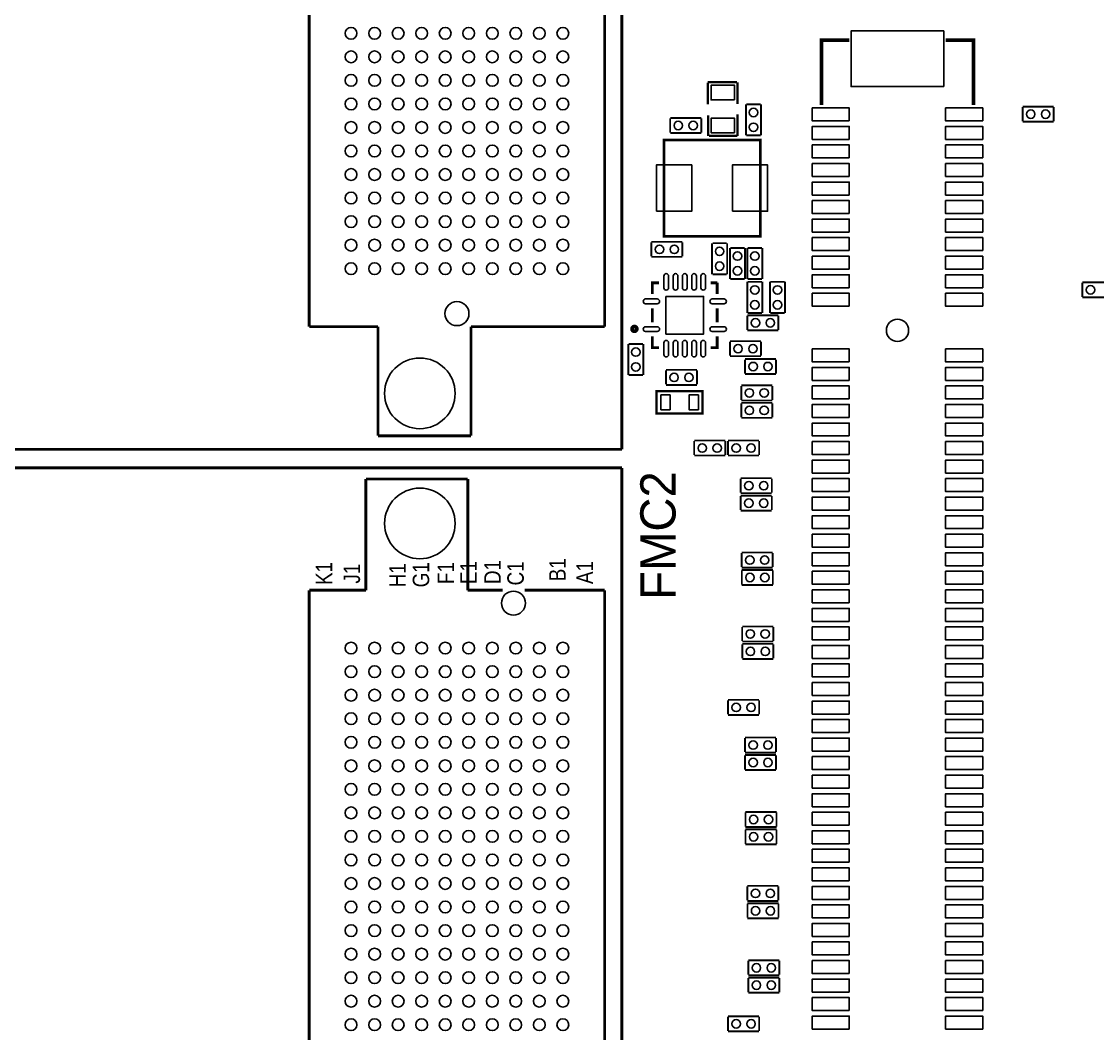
# Model space of a CAD drawing. Extents: x 4 to 274, y -3 to 190.
# Drawn here: x 65.7 to 123.8, y 52.8 to 107.4 of the extents above; entities that cross this region are included whole.
import ezdxf

# ---------------------------------------------------------------- set-up
doc = ezdxf.new("R2010")
doc.units = 0
doc.header["$MEASUREMENT"] = 0
for name, color, linetype in [('BG_SILKSCREEN_TOP', 231, 'CONTINUOUS'), ('PG_SILKSCREEN_TOP', 130, 'CONTINUOUS'), ('PIN_TOP', 140, 'CONTINUOUS')]:
    doc.layers.add(name, color=color, linetype=linetype)

msp = doc.modelspace()

# ---------------------------------------------------------------- linework, layer by layer
at = {"layer": 'BG_SILKSCREEN_TOP', "const_width": 0.1524}
for points in [[(98.12782, 153.28392), (98.12782, 84.28228)], [(43.92676, 84.28228), (98.12782, 84.28228)], [(48.72736, 83.28406), (98.12782, 83.28406)], [(98.12782, 83.28406), (98.12782, 14.28242)]]:
    msp.add_lwpolyline(points, dxfattribs=at)
at = {"layer": 'PG_SILKSCREEN_TOP'}
for points, const_width in [([(81.25206, 146.68246), (81.25206, 90.90406)], 0.1524), ([(97.20326, 90.90406), (97.20326, 146.68246)], 0.1524), ([(108.904532, 102.85222), (108.904532, 106.35234), (110.404656, 106.35234)], 0.199898), ([(117.104668, 102.85222), (117.104668, 106.35234), (115.604544, 106.35234)], 0.199898), ([(102.7684, 104.0892), (104.3432, 104.0892)], 0.127), ([(102.7684, 102.8954), (102.7684, 104.0638)], 0.127), ([(104.3686, 104.0892), (104.3686, 102.9208)], 0.127), ([(104.8258, 101.219), (104.8258, 102.8954)], 0.1016), ([(104.8512, 102.8954), (105.6132, 102.8954)], 0.1016), ([(105.6386, 102.8954), (105.6386, 101.219)], 0.1016), ([(119.761, 102.7684), (121.4374, 102.7684)], 0.1016), ([(119.761, 101.981), (119.761, 102.743)], 0.1016), ([(121.4374, 102.743), (121.4374, 101.981)], 0.1016), ([(102.7811, 102.3112), (102.7811, 101.1936)], 0.127), ([(104.3686, 101.1936), (104.3686, 102.362)], 0.127), ([(100.7364, 102.1588), (102.4128, 102.1588)], 0.1016), ([(100.7364, 101.3714), (100.7364, 102.1334)], 0.1016), ([(102.4128, 102.1334), (102.4128, 101.3714)], 0.1016), ([(121.4374, 101.9556), (119.761, 101.9556)], 0.1016), ([(105.596944, 100.974144), (100.397056, 100.974144), (100.397056, 95.774256), (105.596944, 95.774256), (105.596944, 100.974144)], 0.150114), ([(102.4128, 101.346), (100.7364, 101.346)], 0.1016), ([(102.8319, 101.1936), (104.3559, 101.1936)], 0.127), ([(105.6132, 101.219), (104.8512, 101.219)], 0.1016), ([(99.7204, 95.4786), (101.3968, 95.4786)], 0.1016), ([(99.7204, 94.6912), (99.7204, 95.4532)], 0.1016), ([(101.3968, 95.4532), (101.3968, 94.6912)], 0.1016), ([(102.997, 93.726), (102.997, 95.4024)], 0.1016), ([(103.0224, 95.4024), (103.7844, 95.4024)], 0.1016), ([(103.8098, 95.4024), (103.8098, 93.726)], 0.1016), ([(101.3968, 94.6658), (99.7204, 94.6658)], 0.1016), ([(103.9622, 93.472), (103.9622, 95.1484)], 0.1016), ([(103.9876, 95.1484), (104.7496, 95.1484)], 0.1016), ([(104.775, 95.1484), (104.775, 93.472)], 0.1016), ([(104.902, 93.472), (104.902, 95.1484)], 0.1016), ([(104.9274, 95.1484), (105.6894, 95.1484)], 0.1016), ([(105.7148, 95.1484), (105.7148, 93.472)], 0.1016), ([(103.7844, 93.726), (103.0224, 93.726)], 0.1016), ([(104.7496, 93.472), (103.9876, 93.472)], 0.1016), ([(105.6894, 93.472), (104.9274, 93.472)], 0.1016), ([(99.77374, 92.6592), (99.77374, 93.26626), (100.1268, 93.26626)], 0.1524), ([(102.9208, 93.26626), (103.27386, 93.26626)], 0.1524), ([(103.27386, 93.26626), (103.27386, 92.6592)], 0.1524), ([(104.902, 91.6432), (104.902, 93.3196)], 0.1016), ([(104.9274, 93.3196), (105.6894, 93.3196)], 0.1016), ([(105.7148, 93.3196), (105.7148, 91.6432)], 0.1016), ([(106.1212, 91.6432), (106.1212, 93.3196)], 0.1016), ([(106.1466, 93.3196), (106.9086, 93.3196)], 0.1016), ([(106.934, 93.3196), (106.934, 91.6432)], 0.1016), ([(122.9868, 93.2942), (124.6632, 93.2942)], 0.1016), ([(122.9868, 92.5068), (122.9868, 93.2688)], 0.1016), ([(124.6632, 92.4814), (122.9868, 92.4814)], 0.1016), ([(99.77374, 91.1352), (99.77374, 91.8972)], 0.1524), ([(103.27386, 91.8972), (103.27386, 91.1352)], 0.1524), ([(104.902, 91.5162), (106.5784, 91.5162)], 0.1016), ([(104.902, 90.7288), (104.902, 91.4908)], 0.1016), ([(105.6894, 91.6432), (104.9274, 91.6432)], 0.1016), ([(106.9086, 91.6432), (106.1466, 91.6432)], 0.1016), ([(106.5784, 91.4908), (106.5784, 90.7288)], 0.1016), ([(81.25206, 90.90406), (84.96554, 90.90406)], 0.1524), ([(84.96554, 90.90406), (84.96554, 85.0138)], 0.1524), ([(89.98966, 90.90406), (97.20326, 90.90406)], 0.1524), ([(89.98966, 85.0138), (89.98966, 90.90406)], 0.1524), ([(106.5784, 90.7034), (104.902, 90.7034)], 0.1016), ([(98.4758, 88.2904), (98.4758, 89.9668)], 0.1016), ([(98.5012, 89.9668), (99.2632, 89.9668)], 0.1016), ([(99.2886, 89.9668), (99.2886, 88.2904)], 0.1016), ([(100.1268, 89.76614), (99.77374, 89.76614), (99.77374, 90.3732)], 0.1524), ([(103.27386, 90.3732), (103.27386, 89.76614), (102.9208, 89.76614)], 0.1524), ([(103.9622, 90.1192), (105.6386, 90.1192)], 0.1016), ([(103.9622, 89.3318), (103.9622, 90.0938)], 0.1016), ([(105.6386, 90.0938), (105.6386, 89.3318)], 0.1016), ([(105.6386, 89.3064), (103.9622, 89.3064)], 0.1016), ([(104.775, 89.154), (106.4514, 89.154)], 0.1016), ([(104.775, 88.3666), (104.775, 89.1286)], 0.1016), ([(106.4514, 89.1286), (106.4514, 88.3666)], 0.1016), ([(99.2632, 88.2904), (98.5012, 88.2904)], 0.1016), ([(100.5078, 88.5698), (102.1842, 88.5698)], 0.1016), ([(100.5078, 87.7824), (100.5078, 88.5444)], 0.1016), ([(102.1842, 88.5444), (102.1842, 87.7824)], 0.1016), ([(106.4514, 88.3412), (104.775, 88.3412)], 0.1016), ([(102.1842, 87.757), (100.5078, 87.757)], 0.1016), ([(104.5718, 87.7316), (106.2482, 87.7316)], 0.1016), ([(104.5718, 86.9442), (104.5718, 87.7062)], 0.1016), ([(106.2482, 87.7062), (106.2482, 86.9442)], 0.1016), ([(99.9998, 86.2076), (102.489, 86.2076), (102.489, 87.4268), (99.9998, 87.4268), (99.9998, 86.2076)], 0.127), ([(106.2482, 86.9188), (104.5718, 86.9188)], 0.1016), ([(104.5718, 86.7918), (106.2482, 86.7918)], 0.1016), ([(104.5718, 86.0044), (104.5718, 86.7664)], 0.1016), ([(106.2482, 86.7664), (106.2482, 86.0044)], 0.1016), ([(106.2482, 85.979), (104.5718, 85.979)], 0.1016), ([(84.96554, 85.0138), (89.98966, 85.0138)], 0.1524), ([(102.0318, 84.7598), (103.7082, 84.7598)], 0.1016), ([(103.8606, 84.7598), (105.537, 84.7598)], 0.1016), ([(102.0318, 83.9724), (102.0318, 84.7344)], 0.1016), ([(103.7082, 84.7344), (103.7082, 83.9724)], 0.1016), ([(103.8606, 83.9724), (103.8606, 84.7344)], 0.1016), ([(105.537, 84.7344), (105.537, 83.9724)], 0.1016), ([(103.7082, 83.947), (102.0318, 83.947)], 0.1016), ([(105.537, 83.947), (103.8606, 83.947)], 0.1016), ([(84.31022, 82.68208), (84.31022, 76.6826)], 0.1524), ([(89.81186, 82.68208), (84.31022, 82.68208)], 0.1524), ([(89.81186, 76.6826), (89.81186, 82.68208)], 0.1524), ([(104.5464, 82.7278), (106.2228, 82.7278)], 0.1016), ([(104.5464, 81.9404), (104.5464, 82.7024)], 0.1016), ([(106.2228, 82.7024), (106.2228, 81.9404)], 0.1016), ([(106.2228, 81.915), (104.5464, 81.915)], 0.1016), ([(104.5464, 81.788), (106.2228, 81.788)], 0.1016), ([(104.5464, 81.0006), (104.5464, 81.7626)], 0.1016), ([(106.2228, 81.7626), (106.2228, 81.0006)], 0.1016), ([(106.2228, 80.9752), (104.5464, 80.9752)], 0.1016), ([(104.5972, 78.7146), (106.2736, 78.7146)], 0.1016), ([(104.5972, 77.9272), (104.5972, 78.6892)], 0.1016), ([(106.2736, 78.6892), (106.2736, 77.9272)], 0.1016), ([(106.2736, 77.9018), (104.5972, 77.9018)], 0.1016), ([(104.602788, 77.776832), (106.279188, 77.776832)], 0.1016), ([(104.602788, 76.989432), (104.602788, 77.751432)], 0.1016), ([(106.279188, 77.751432), (106.279188, 76.989432)], 0.1016), ([(81.25206, 76.6826), (81.25206, 20.9042)], 0.1524), ([(84.31022, 76.6826), (81.25206, 76.6826)], 0.1524), ([(91.68638, 76.6826), (89.81186, 76.6826)], 0.1524), ([(97.20326, 76.6826), (92.88018, 76.6826)], 0.1524), ([(97.20326, 20.9042), (97.20326, 76.6826)], 0.1524), ([(106.279188, 76.964032), (104.602788, 76.964032)], 0.1016), ([(104.6226, 74.7268), (106.299, 74.7268)], 0.1016), ([(104.6226, 73.9394), (104.6226, 74.7014)], 0.1016), ([(106.299, 74.7014), (106.299, 73.9394)], 0.1016), ([(106.299, 73.914), (104.6226, 73.914)], 0.1016), ([(104.628188, 73.789032), (106.304588, 73.789032)], 0.1016), ([(104.628188, 73.001632), (104.628188, 73.763632)], 0.1016), ([(106.304588, 73.763632), (106.304588, 73.001632)], 0.1016), ([(106.304588, 72.976232), (104.628188, 72.976232)], 0.1016), ([(103.8606, 70.7644), (105.537, 70.7644)], 0.1016), ([(103.8606, 69.977), (103.8606, 70.739)], 0.1016), ([(105.537, 70.739), (105.537, 69.977)], 0.1016), ([(105.537, 69.9516), (103.8606, 69.9516)], 0.1016), ([(104.775, 68.7324), (106.4514, 68.7324)], 0.1016), ([(104.775, 67.945), (104.775, 68.707)], 0.1016), ([(106.4514, 68.707), (106.4514, 67.945)], 0.1016), ([(106.4514, 67.9196), (104.775, 67.9196)], 0.1016), ([(104.775, 67.7926), (106.4514, 67.7926)], 0.1016), ([(104.775, 67.0052), (104.775, 67.7672)], 0.1016), ([(106.4514, 67.7672), (106.4514, 67.0052)], 0.1016), ([(106.4514, 66.9798), (104.775, 66.9798)], 0.1016), ([(104.8004, 64.7192), (106.4768, 64.7192)], 0.1016), ([(104.8004, 63.9318), (104.8004, 64.6938)], 0.1016), ([(106.4768, 64.6938), (106.4768, 63.9318)], 0.1016), ([(106.4768, 63.9064), (104.8004, 63.9064)], 0.1016), ([(104.8004, 63.7794), (106.4768, 63.7794)], 0.1016), ([(104.8004, 62.992), (104.8004, 63.754)], 0.1016), ([(106.4768, 63.754), (106.4768, 62.992)], 0.1016), ([(106.4768, 62.9666), (104.8004, 62.9666)], 0.1016), ([(104.902, 60.7314), (106.5784, 60.7314)], 0.1016), ([(104.902, 59.944), (104.902, 60.706)], 0.1016), ([(106.5784, 60.706), (106.5784, 59.944)], 0.1016), ([(106.5784, 59.9186), (104.902, 59.9186)], 0.1016), ([(104.907588, 59.793632), (106.583988, 59.793632)], 0.1016), ([(104.907588, 59.006232), (104.907588, 59.768232)], 0.1016), ([(106.583988, 59.768232), (106.583988, 59.006232)], 0.1016), ([(106.583988, 58.980832), (104.907588, 58.980832)], 0.1016), ([(104.9528, 56.7182), (106.6292, 56.7182)], 0.1016), ([(104.9528, 55.9308), (104.9528, 56.6928)], 0.1016), ([(106.6292, 56.6928), (106.6292, 55.9308)], 0.1016), ([(106.6292, 55.9054), (104.9528, 55.9054)], 0.1016), ([(104.9528, 55.7784), (106.6292, 55.7784)], 0.1016), ([(104.9528, 54.991), (104.9528, 55.753)], 0.1016), ([(106.6292, 55.753), (106.6292, 54.991)], 0.1016), ([(106.6292, 54.9656), (104.9528, 54.9656)], 0.1016), ([(103.8606, 53.6956), (105.537, 53.6956)], 0.1016), ([(103.8606, 52.9082), (103.8606, 53.6702)], 0.1016), ([(105.537, 53.6702), (105.537, 52.9082)], 0.1016), ([(105.537, 52.8828), (103.8606, 52.8828)], 0.1016)]:
    msp.add_lwpolyline(points, dxfattribs=dict(at, const_width=const_width))
at = {"layer": 'PG_SILKSCREEN_TOP', "const_width": 0.2032}
msp.add_lwpolyline([(98.933, 90.7796, 1), (98.679, 90.7796, 1), (98.933, 90.7796)], format="xyb", dxfattribs=at)
at = {"layer": 'PIN_TOP'}
for points in [[(115.504595, 103.852345), (110.504605, 103.852345), (110.504605, 106.852339), (115.504595, 106.852339)], [(104.2162, 103.1367), (102.9462, 103.1367), (102.9462, 103.9241), (104.2162, 103.9241)], [(110.404656, 102.002336), (108.40466, 102.002336), (108.40466, 102.70236), (110.404656, 102.70236)], [(117.60454, 102.002336), (115.604544, 102.002336), (115.604544, 102.70236), (117.60454, 102.70236)], [(104.2162, 101.3587), (102.9462, 101.3587), (102.9462, 102.1461), (104.2162, 102.1461)], [(110.404656, 101.002338), (108.40466, 101.002338), (108.40466, 101.702362), (110.404656, 101.702362)], [(117.60454, 101.002338), (115.604544, 101.002338), (115.604544, 101.702362), (117.60454, 101.702362)], [(110.404656, 100.00234), (108.40466, 100.00234), (108.40466, 100.702364), (110.404656, 100.702364)], [(117.60454, 100.00234), (115.604544, 100.00234), (115.604544, 100.702364), (117.60454, 100.702364)], [(99.997006, 97.124012), (99.997006, 99.624134), (101.896926, 99.624134), (101.896926, 97.124012)], [(104.097074, 97.124012), (104.097074, 99.624134), (105.996994, 99.624134), (105.996994, 97.124012)], [(110.404656, 99.002342), (108.40466, 99.002342), (108.40466, 99.702366), (110.404656, 99.702366)], [(117.60454, 99.002342), (115.604544, 99.002342), (115.604544, 99.702366), (117.60454, 99.702366)], [(110.404656, 98.002344), (108.40466, 98.002344), (108.40466, 98.702368), (110.404656, 98.702368)], [(117.60454, 98.002344), (115.604544, 98.002344), (115.604544, 98.702368), (117.60454, 98.702368)], [(110.404656, 97.002346), (108.40466, 97.002346), (108.40466, 97.70237), (110.404656, 97.70237)], [(117.60454, 97.002346), (115.604544, 97.002346), (115.604544, 97.70237), (117.60454, 97.70237)], [(110.404656, 96.002348), (108.40466, 96.002348), (108.40466, 96.702372), (110.404656, 96.702372)], [(117.60454, 96.002348), (115.604544, 96.002348), (115.604544, 96.702372), (117.60454, 96.702372)], [(110.404656, 95.00235), (108.40466, 95.00235), (108.40466, 95.702374), (110.404656, 95.702374)], [(117.60454, 95.00235), (115.604544, 95.00235), (115.604544, 95.702374), (117.60454, 95.702374)], [(110.404656, 94.002352), (108.40466, 94.002352), (108.40466, 94.702376), (110.404656, 94.702376)], [(117.60454, 94.002352), (115.604544, 94.002352), (115.604544, 94.702376), (117.60454, 94.702376)], [(110.404656, 93.002354), (108.40466, 93.002354), (108.40466, 93.702378), (110.404656, 93.702378)], [(117.60454, 93.002354), (115.604544, 93.002354), (115.604544, 93.702378), (117.60454, 93.702378)], [(100.5078, 92.5322), (102.5398, 92.5322), (102.5398, 90.5002), (100.5078, 90.5002)], [(110.404656, 92.002356), (108.40466, 92.002356), (108.40466, 92.70238), (110.404656, 92.70238)], [(117.60454, 92.002356), (115.604544, 92.002356), (115.604544, 92.70238), (117.60454, 92.70238)], [(110.404656, 89.002362), (108.40466, 89.002362), (108.40466, 89.702386), (110.404656, 89.702386)], [(117.60454, 89.002362), (115.604544, 89.002362), (115.604544, 89.702386), (117.60454, 89.702386)], [(110.404656, 88.002364), (108.40466, 88.002364), (108.40466, 88.702388), (110.404656, 88.702388)], [(117.60454, 88.002364), (115.604544, 88.002364), (115.604544, 88.702388), (117.60454, 88.702388)], [(110.404656, 87.002366), (108.40466, 87.002366), (108.40466, 87.70239), (110.404656, 87.70239)], [(117.60454, 87.002366), (115.604544, 87.002366), (115.604544, 87.70239), (117.60454, 87.70239)], [(100.732463, 87.21725), (100.732463, 86.41715), (100.232337, 86.41715), (100.232337, 87.21725)], [(102.256463, 87.21725), (102.256463, 86.41715), (101.756337, 86.41715), (101.756337, 87.21725)], [(110.404656, 86.002368), (108.40466, 86.002368), (108.40466, 86.702392), (110.404656, 86.702392)], [(117.60454, 86.002368), (115.604544, 86.002368), (115.604544, 86.702392), (117.60454, 86.702392)], [(110.404656, 85.00237), (108.40466, 85.00237), (108.40466, 85.702394), (110.404656, 85.702394)], [(117.60454, 85.00237), (115.604544, 85.00237), (115.604544, 85.702394), (117.60454, 85.702394)], [(110.404656, 84.002372), (108.40466, 84.002372), (108.40466, 84.702396), (110.404656, 84.702396)], [(117.60454, 84.002372), (115.604544, 84.002372), (115.604544, 84.702396), (117.60454, 84.702396)], [(110.404656, 83.002374), (108.40466, 83.002374), (108.40466, 83.702398), (110.404656, 83.702398)], [(117.60454, 83.002374), (115.604544, 83.002374), (115.604544, 83.702398), (117.60454, 83.702398)], [(110.404656, 82.002376), (108.40466, 82.002376), (108.40466, 82.7024), (110.404656, 82.7024)], [(117.60454, 82.002376), (115.604544, 82.002376), (115.604544, 82.7024), (117.60454, 82.7024)], [(110.404656, 81.002378), (108.40466, 81.002378), (108.40466, 81.702402), (110.404656, 81.702402)], [(117.60454, 81.002378), (115.604544, 81.002378), (115.604544, 81.702402), (117.60454, 81.702402)], [(110.404656, 80.00238), (108.40466, 80.00238), (108.40466, 80.702404), (110.404656, 80.702404)], [(117.60454, 80.00238), (115.604544, 80.00238), (115.604544, 80.702404), (117.60454, 80.702404)], [(110.404656, 79.002128), (108.40466, 79.002128), (108.40466, 79.702152), (110.404656, 79.702152)], [(117.60454, 79.002128), (115.604544, 79.002128), (115.604544, 79.702152), (117.60454, 79.702152)], [(110.404656, 78.00213), (108.40466, 78.00213), (108.40466, 78.702154), (110.404656, 78.702154)], [(117.60454, 78.00213), (115.604544, 78.00213), (115.604544, 78.702154), (117.60454, 78.702154)], [(110.404656, 77.002132), (108.40466, 77.002132), (108.40466, 77.702156), (110.404656, 77.702156)], [(117.60454, 77.002132), (115.604544, 77.002132), (115.604544, 77.702156), (117.60454, 77.702156)], [(110.404656, 76.002134), (108.40466, 76.002134), (108.40466, 76.702158), (110.404656, 76.702158)], [(117.60454, 76.002134), (115.604544, 76.002134), (115.604544, 76.702158), (117.60454, 76.702158)], [(110.404656, 75.002136), (108.40466, 75.002136), (108.40466, 75.70216), (110.404656, 75.70216)], [(117.60454, 75.002136), (115.604544, 75.002136), (115.604544, 75.70216), (117.60454, 75.70216)], [(110.404656, 74.002138), (108.40466, 74.002138), (108.40466, 74.702162), (110.404656, 74.702162)], [(117.60454, 74.002138), (115.604544, 74.002138), (115.604544, 74.702162), (117.60454, 74.702162)], [(110.404656, 73.00214), (108.40466, 73.00214), (108.40466, 73.702164), (110.404656, 73.702164)], [(117.60454, 73.00214), (115.604544, 73.00214), (115.604544, 73.702164), (117.60454, 73.702164)], [(110.404656, 72.002142), (108.40466, 72.002142), (108.40466, 72.702166), (110.404656, 72.702166)], [(117.60454, 72.002142), (115.604544, 72.002142), (115.604544, 72.702166), (117.60454, 72.702166)], [(110.404656, 71.002144), (108.40466, 71.002144), (108.40466, 71.702168), (110.404656, 71.702168)], [(117.60454, 71.002144), (115.604544, 71.002144), (115.604544, 71.702168), (117.60454, 71.702168)], [(110.404656, 70.002146), (108.40466, 70.002146), (108.40466, 70.70217), (110.404656, 70.70217)], [(117.60454, 70.002146), (115.604544, 70.002146), (115.604544, 70.70217), (117.60454, 70.70217)], [(110.404656, 69.002148), (108.40466, 69.002148), (108.40466, 69.702172), (110.404656, 69.702172)], [(117.60454, 69.002148), (115.604544, 69.002148), (115.604544, 69.702172), (117.60454, 69.702172)], [(110.404656, 68.00215), (108.40466, 68.00215), (108.40466, 68.702174), (110.404656, 68.702174)], [(117.60454, 68.00215), (115.604544, 68.00215), (115.604544, 68.702174), (117.60454, 68.702174)], [(110.404656, 67.002152), (108.40466, 67.002152), (108.40466, 67.702176), (110.404656, 67.702176)], [(117.60454, 67.002152), (115.604544, 67.002152), (115.604544, 67.702176), (117.60454, 67.702176)], [(110.404656, 66.002154), (108.40466, 66.002154), (108.40466, 66.702178), (110.404656, 66.702178)], [(117.60454, 66.002154), (115.604544, 66.002154), (115.604544, 66.702178), (117.60454, 66.702178)], [(110.404656, 65.002156), (108.40466, 65.002156), (108.40466, 65.70218), (110.404656, 65.70218)], [(117.60454, 65.002156), (115.604544, 65.002156), (115.604544, 65.70218), (117.60454, 65.70218)], [(110.404656, 64.002158), (108.40466, 64.002158), (108.40466, 64.702182), (110.404656, 64.702182)], [(117.60454, 64.002158), (115.604544, 64.002158), (115.604544, 64.702182), (117.60454, 64.702182)], [(110.404656, 63.00216), (108.40466, 63.00216), (108.40466, 63.702184), (110.404656, 63.702184)], [(117.60454, 63.00216), (115.604544, 63.00216), (115.604544, 63.702184), (117.60454, 63.702184)], [(110.404656, 62.002162), (108.40466, 62.002162), (108.40466, 62.702186), (110.404656, 62.702186)], [(117.60454, 62.002162), (115.604544, 62.002162), (115.604544, 62.702186), (117.60454, 62.702186)], [(110.404656, 61.002164), (108.40466, 61.002164), (108.40466, 61.702188), (110.404656, 61.702188)], [(117.60454, 61.002164), (115.604544, 61.002164), (115.604544, 61.702188), (117.60454, 61.702188)], [(110.404656, 60.002166), (108.40466, 60.002166), (108.40466, 60.70219), (110.404656, 60.70219)], [(117.60454, 60.002166), (115.604544, 60.002166), (115.604544, 60.70219), (117.60454, 60.70219)], [(110.404656, 59.002168), (108.40466, 59.002168), (108.40466, 59.702192), (110.404656, 59.702192)], [(117.60454, 59.002168), (115.604544, 59.002168), (115.604544, 59.702192), (117.60454, 59.702192)], [(110.404656, 58.00217), (108.40466, 58.00217), (108.40466, 58.702194), (110.404656, 58.702194)], [(117.60454, 58.00217), (115.604544, 58.00217), (115.604544, 58.702194), (117.60454, 58.702194)], [(110.404656, 57.002172), (108.40466, 57.002172), (108.40466, 57.702196), (110.404656, 57.702196)], [(117.60454, 57.002172), (115.604544, 57.002172), (115.604544, 57.702196), (117.60454, 57.702196)], [(110.404656, 56.002174), (108.40466, 56.002174), (108.40466, 56.702198), (110.404656, 56.702198)], [(117.60454, 56.002174), (115.604544, 56.002174), (115.604544, 56.702198), (117.60454, 56.702198)], [(110.404656, 55.002176), (108.40466, 55.002176), (108.40466, 55.7022), (110.404656, 55.7022)], [(117.60454, 55.002176), (115.604544, 55.002176), (115.604544, 55.7022), (117.60454, 55.7022)], [(110.404656, 54.002178), (108.40466, 54.002178), (108.40466, 54.702202), (110.404656, 54.702202)], [(117.60454, 54.002178), (115.604544, 54.002178), (115.604544, 54.702202), (117.60454, 54.702202)], [(110.404656, 53.00218), (108.40466, 53.00218), (108.40466, 53.702204), (110.404656, 53.702204)], [(117.60454, 53.00218), (115.604544, 53.00218), (115.604544, 53.702204), (117.60454, 53.702204)]]:
    msp.add_lwpolyline(points, close=True, dxfattribs=at)
for points in [[(100.396802, 92.998798), (100.396802, 93.633798, -1), (100.650802, 93.633798), (100.650802, 92.998798, -1)], [(100.896674, 92.998798), (100.896674, 93.633798, -1), (101.150674, 93.633798), (101.150674, 92.998798, -1)], [(101.3968, 92.998798), (101.3968, 93.633798, -1), (101.6508, 93.633798), (101.6508, 92.998798, -1)], [(101.896926, 92.998798), (101.896926, 93.633798, -1), (102.150926, 93.633798), (102.150926, 92.998798, -1)], [(102.396798, 92.998798), (102.396798, 93.633798, -1), (102.650798, 93.633798), (102.650798, 92.998798, -1)], [(100.041202, 92.139262), (99.406202, 92.139262, -1), (99.406202, 92.393262), (100.041202, 92.393262, -1)], [(103.641398, 92.139262), (103.006398, 92.139262, -1), (103.006398, 92.393262), (103.641398, 92.393262, -1)], [(100.041202, 90.639138), (99.406202, 90.639138, -1), (99.406202, 90.893138), (100.041202, 90.893138, -1)], [(103.641398, 90.639138), (103.006398, 90.639138, -1), (103.006398, 90.893138), (103.641398, 90.893138, -1)], [(100.396802, 89.398602), (100.396802, 90.033602, -1), (100.650802, 90.033602), (100.650802, 89.398602, -1)], [(100.896674, 89.398602), (100.896674, 90.033602, -1), (101.150674, 90.033602), (101.150674, 89.398602, -1)], [(101.3968, 89.398602), (101.3968, 90.033602, -1), (101.6508, 90.033602), (101.6508, 89.398602, -1)], [(101.896926, 89.398602), (101.896926, 90.033602, -1), (102.150926, 90.033602), (102.150926, 89.398602, -1)], [(102.396798, 89.398602), (102.396798, 90.033602, -1), (102.650798, 90.033602), (102.650798, 89.398602, -1)]]:
    msp.add_lwpolyline(points, format="xyb", close=True, dxfattribs=at)
for centre, radius in [((83.51266, 106.72826), 0.3175), ((84.78266, 106.72826), 0.3175), ((86.05266, 106.72826), 0.3175), ((87.32266, 106.72826), 0.3175), ((88.59266, 106.72826), 0.3175), ((89.86266, 106.72826), 0.3175), ((91.13266, 106.72826), 0.3175), ((92.40266, 106.72826), 0.3175), ((93.67266, 106.72826), 0.3175), ((94.94266, 106.72826), 0.3175), ((83.51266, 105.45826), 0.3175), ((84.78266, 105.45826), 0.3175), ((86.05266, 105.45826), 0.3175), ((87.32266, 105.45826), 0.3175), ((88.59266, 105.45826), 0.3175), ((89.86266, 105.45826), 0.3175), ((91.13266, 105.45826), 0.3175), ((92.40266, 105.45826), 0.3175), ((93.67266, 105.45826), 0.3175), ((94.94266, 105.45826), 0.3175), ((83.51266, 104.18826), 0.3175), ((84.78266, 104.18826), 0.3175), ((86.05266, 104.18826), 0.3175), ((87.32266, 104.18826), 0.3175), ((88.59266, 104.18826), 0.3175), ((89.86266, 104.18826), 0.3175), ((91.13266, 104.18826), 0.3175), ((92.40266, 104.18826), 0.3175), ((93.67266, 104.18826), 0.3175), ((94.94266, 104.18826), 0.3175), ((83.51266, 102.91826), 0.3175), ((84.78266, 102.91826), 0.3175), ((86.05266, 102.91826), 0.3175), ((87.32266, 102.91826), 0.3175), ((88.59266, 102.91826), 0.3175), ((89.86266, 102.91826), 0.3175), ((91.13266, 102.91826), 0.3175), ((92.40266, 102.91826), 0.3175), ((93.67266, 102.91826), 0.3175), ((94.94266, 102.91826), 0.3175), ((105.2322, 102.458012), 0.2286), ((120.198388, 102.362), 0.2286), ((121.000012, 102.362), 0.2286), ((83.51266, 101.64826), 0.3175), ((84.78266, 101.64826), 0.3175), ((86.05266, 101.64826), 0.3175), ((87.32266, 101.64826), 0.3175), ((88.59266, 101.64826), 0.3175), ((89.86266, 101.64826), 0.3175), ((91.13266, 101.64826), 0.3175), ((92.40266, 101.64826), 0.3175), ((93.67266, 101.64826), 0.3175), ((94.94266, 101.64826), 0.3175), ((101.173788, 101.7524), 0.2286), ((101.975412, 101.7524), 0.2286), ((105.2322, 101.656388), 0.2286), ((83.51266, 100.37826), 0.3175), ((84.78266, 100.37826), 0.3175), ((86.05266, 100.37826), 0.3175), ((87.32266, 100.37826), 0.3175), ((88.59266, 100.37826), 0.3175), ((89.86266, 100.37826), 0.3175), ((91.13266, 100.37826), 0.3175), ((92.40266, 100.37826), 0.3175), ((93.67266, 100.37826), 0.3175), ((94.94266, 100.37826), 0.3175), ((83.51266, 99.10826), 0.3175), ((84.78266, 99.10826), 0.3175), ((86.05266, 99.10826), 0.3175), ((87.32266, 99.10826), 0.3175), ((88.59266, 99.10826), 0.3175), ((89.86266, 99.10826), 0.3175), ((91.13266, 99.10826), 0.3175), ((92.40266, 99.10826), 0.3175), ((93.67266, 99.10826), 0.3175), ((94.94266, 99.10826), 0.3175), ((83.51266, 97.83826), 0.3175), ((84.78266, 97.83826), 0.3175), ((86.05266, 97.83826), 0.3175), ((87.32266, 97.83826), 0.3175), ((88.59266, 97.83826), 0.3175), ((89.86266, 97.83826), 0.3175), ((91.13266, 97.83826), 0.3175), ((92.40266, 97.83826), 0.3175), ((93.67266, 97.83826), 0.3175), ((94.94266, 97.83826), 0.3175), ((83.51266, 96.56826), 0.3175), ((84.78266, 96.56826), 0.3175), ((86.05266, 96.56826), 0.3175), ((87.32266, 96.56826), 0.3175), ((88.59266, 96.56826), 0.3175), ((89.86266, 96.56826), 0.3175), ((91.13266, 96.56826), 0.3175), ((92.40266, 96.56826), 0.3175), ((93.67266, 96.56826), 0.3175), ((94.94266, 96.56826), 0.3175), ((83.51266, 95.29826), 0.3175), ((84.78266, 95.29826), 0.3175), ((86.05266, 95.29826), 0.3175), ((87.32266, 95.29826), 0.3175), ((88.59266, 95.29826), 0.3175), ((89.86266, 95.29826), 0.3175), ((91.13266, 95.29826), 0.3175), ((92.40266, 95.29826), 0.3175), ((93.67266, 95.29826), 0.3175), ((94.94266, 95.29826), 0.3175), ((100.157788, 95.0722), 0.2286), ((100.959412, 95.0722), 0.2286), ((103.4034, 94.965012), 0.2286), ((104.3686, 94.711012), 0.2286), ((105.3084, 94.711012), 0.2286), ((83.51266, 94.02826), 0.3175), ((84.78266, 94.02826), 0.3175), ((86.05266, 94.02826), 0.3175), ((87.32266, 94.02826), 0.3175), ((88.59266, 94.02826), 0.3175), ((89.86266, 94.02826), 0.3175), ((91.13266, 94.02826), 0.3175), ((92.40266, 94.02826), 0.3175), ((93.67266, 94.02826), 0.3175), ((94.94266, 94.02826), 0.3175), ((103.4034, 94.163388), 0.2286), ((104.3686, 93.909388), 0.2286), ((105.3084, 93.909388), 0.2286), ((105.3084, 92.882212), 0.2286), ((106.5276, 92.882212), 0.2286), ((123.424188, 92.8878), 0.2286), ((89.22766, 91.60256), 0.6477), ((105.3084, 92.080588), 0.2286), ((106.5276, 92.080588), 0.2286), ((105.339388, 91.1098), 0.2286), ((106.141012, 91.1098), 0.2286), ((113.0046, 90.702384), 0.599948), ((98.8822, 89.529412), 0.2286), ((104.399588, 89.7128), 0.2286), ((105.201212, 89.7128), 0.2286), ((87.22614, 87.30234), 1.905), ((98.8822, 88.727788), 0.2286), ((105.212388, 88.7476), 0.2286), ((106.014012, 88.7476), 0.2286), ((100.945188, 88.1634), 0.2286), ((101.746812, 88.1634), 0.2286), ((105.009188, 87.3252), 0.2286), ((105.810812, 87.3252), 0.2286), ((105.009188, 86.3854), 0.2286), ((105.810812, 86.3854), 0.2286), ((102.469188, 84.3534), 0.2286), ((103.270812, 84.3534), 0.2286), ((104.297988, 84.3534), 0.2286), ((105.099612, 84.3534), 0.2286), ((104.983788, 82.3214), 0.2286), ((105.785412, 82.3214), 0.2286), ((87.22614, 80.28432), 1.905), ((104.983788, 81.3816), 0.2286), ((105.785412, 81.3816), 0.2286), ((105.034588, 78.3082), 0.2286), ((105.836212, 78.3082), 0.2286), ((105.040176, 77.370432), 0.2286), ((105.8418, 77.370432), 0.2286), ((92.27566, 75.9841), 0.6477), ((105.059988, 74.3204), 0.2286), ((105.861612, 74.3204), 0.2286), ((83.51266, 73.5584), 0.3175), ((84.78266, 73.5584), 0.3175), ((86.05266, 73.5584), 0.3175), ((87.32266, 73.5584), 0.3175), ((88.59266, 73.5584), 0.3175), ((89.86266, 73.5584), 0.3175), ((91.13266, 73.5584), 0.3175), ((92.40266, 73.5584), 0.3175), ((93.67266, 73.5584), 0.3175), ((94.94266, 73.5584), 0.3175), ((105.065576, 73.382632), 0.2286), ((105.8672, 73.382632), 0.2286), ((83.51266, 72.2884), 0.3175), ((84.78266, 72.2884), 0.3175), ((86.05266, 72.2884), 0.3175), ((87.32266, 72.2884), 0.3175), ((88.59266, 72.2884), 0.3175), ((89.86266, 72.2884), 0.3175), ((91.13266, 72.2884), 0.3175), ((92.40266, 72.2884), 0.3175), ((93.67266, 72.2884), 0.3175), ((94.94266, 72.2884), 0.3175), ((83.51266, 71.0184), 0.3175), ((84.78266, 71.0184), 0.3175), ((86.05266, 71.0184), 0.3175), ((87.32266, 71.0184), 0.3175), ((88.59266, 71.0184), 0.3175), ((89.86266, 71.0184), 0.3175), ((91.13266, 71.0184), 0.3175), ((92.40266, 71.0184), 0.3175), ((93.67266, 71.0184), 0.3175), ((94.94266, 71.0184), 0.3175), ((104.297988, 70.358), 0.2286), ((105.099612, 70.358), 0.2286), ((83.51266, 69.7484), 0.3175), ((84.78266, 69.7484), 0.3175), ((86.05266, 69.7484), 0.3175), ((87.32266, 69.7484), 0.3175), ((88.59266, 69.7484), 0.3175), ((89.86266, 69.7484), 0.3175), ((91.13266, 69.7484), 0.3175), ((92.40266, 69.7484), 0.3175), ((93.67266, 69.7484), 0.3175), ((94.94266, 69.7484), 0.3175), ((83.51266, 68.4784), 0.3175), ((84.78266, 68.4784), 0.3175), ((86.05266, 68.4784), 0.3175), ((87.32266, 68.4784), 0.3175), ((88.59266, 68.4784), 0.3175), ((89.86266, 68.4784), 0.3175), ((91.13266, 68.4784), 0.3175), ((92.40266, 68.4784), 0.3175), ((93.67266, 68.4784), 0.3175), ((94.94266, 68.4784), 0.3175), ((105.212388, 68.326), 0.2286), ((106.014012, 68.326), 0.2286), ((83.51266, 67.2084), 0.3175), ((84.78266, 67.2084), 0.3175), ((86.05266, 67.2084), 0.3175), ((87.32266, 67.2084), 0.3175), ((88.59266, 67.2084), 0.3175), ((89.86266, 67.2084), 0.3175), ((91.13266, 67.2084), 0.3175), ((92.40266, 67.2084), 0.3175), ((93.67266, 67.2084), 0.3175), ((94.94266, 67.2084), 0.3175), ((105.212388, 67.3862), 0.2286), ((106.014012, 67.3862), 0.2286), ((83.51266, 65.9384), 0.3175), ((84.78266, 65.9384), 0.3175), ((86.05266, 65.9384), 0.3175), ((87.32266, 65.9384), 0.3175), ((88.59266, 65.9384), 0.3175), ((89.86266, 65.9384), 0.3175), ((91.13266, 65.9384), 0.3175), ((92.40266, 65.9384), 0.3175), ((93.67266, 65.9384), 0.3175), ((94.94266, 65.9384), 0.3175), ((83.51266, 64.6684), 0.3175), ((84.78266, 64.6684), 0.3175), ((86.05266, 64.6684), 0.3175), ((87.32266, 64.6684), 0.3175), ((88.59266, 64.6684), 0.3175), ((89.86266, 64.6684), 0.3175), ((91.13266, 64.6684), 0.3175), ((92.40266, 64.6684), 0.3175), ((93.67266, 64.6684), 0.3175), ((94.94266, 64.6684), 0.3175), ((105.237788, 64.3128), 0.2286), ((106.039412, 64.3128), 0.2286), ((83.51266, 63.3984), 0.3175), ((84.78266, 63.3984), 0.3175), ((86.05266, 63.3984), 0.3175), ((87.32266, 63.3984), 0.3175), ((88.59266, 63.3984), 0.3175), ((89.86266, 63.3984), 0.3175), ((91.13266, 63.3984), 0.3175), ((92.40266, 63.3984), 0.3175), ((93.67266, 63.3984), 0.3175), ((94.94266, 63.3984), 0.3175), ((105.237788, 63.373), 0.2286), ((106.039412, 63.373), 0.2286), ((83.51266, 62.1284), 0.3175), ((84.78266, 62.1284), 0.3175), ((86.05266, 62.1284), 0.3175), ((87.32266, 62.1284), 0.3175), ((88.59266, 62.1284), 0.3175), ((89.86266, 62.1284), 0.3175), ((91.13266, 62.1284), 0.3175), ((92.40266, 62.1284), 0.3175), ((93.67266, 62.1284), 0.3175), ((94.94266, 62.1284), 0.3175), ((83.51266, 60.8584), 0.3175), ((84.78266, 60.8584), 0.3175), ((86.05266, 60.8584), 0.3175), ((87.32266, 60.8584), 0.3175), ((88.59266, 60.8584), 0.3175), ((89.86266, 60.8584), 0.3175), ((91.13266, 60.8584), 0.3175), ((92.40266, 60.8584), 0.3175), ((93.67266, 60.8584), 0.3175), ((94.94266, 60.8584), 0.3175), ((105.339388, 60.325), 0.2286), ((106.141012, 60.325), 0.2286), ((83.51266, 59.5884), 0.3175), ((84.78266, 59.5884), 0.3175), ((86.05266, 59.5884), 0.3175), ((87.32266, 59.5884), 0.3175), ((88.59266, 59.5884), 0.3175), ((89.86266, 59.5884), 0.3175), ((91.13266, 59.5884), 0.3175), ((92.40266, 59.5884), 0.3175), ((93.67266, 59.5884), 0.3175), ((94.94266, 59.5884), 0.3175), ((105.344976, 59.387232), 0.2286), ((106.1466, 59.387232), 0.2286), ((83.51266, 58.3184), 0.3175), ((84.78266, 58.3184), 0.3175), ((86.05266, 58.3184), 0.3175), ((87.32266, 58.3184), 0.3175), ((88.59266, 58.3184), 0.3175), ((89.86266, 58.3184), 0.3175), ((91.13266, 58.3184), 0.3175), ((92.40266, 58.3184), 0.3175), ((93.67266, 58.3184), 0.3175), ((94.94266, 58.3184), 0.3175), ((83.51266, 57.0484), 0.3175), ((84.78266, 57.0484), 0.3175), ((86.05266, 57.0484), 0.3175), ((87.32266, 57.0484), 0.3175), ((88.59266, 57.0484), 0.3175), ((89.86266, 57.0484), 0.3175), ((91.13266, 57.0484), 0.3175), ((92.40266, 57.0484), 0.3175), ((93.67266, 57.0484), 0.3175), ((94.94266, 57.0484), 0.3175), ((105.390188, 56.3118), 0.2286), ((106.191812, 56.3118), 0.2286), ((83.51266, 55.7784), 0.3175), ((84.78266, 55.7784), 0.3175), ((86.05266, 55.7784), 0.3175), ((87.32266, 55.7784), 0.3175), ((88.59266, 55.7784), 0.3175), ((89.86266, 55.7784), 0.3175), ((91.13266, 55.7784), 0.3175), ((92.40266, 55.7784), 0.3175), ((93.67266, 55.7784), 0.3175), ((94.94266, 55.7784), 0.3175), ((105.390188, 55.372), 0.2286), ((106.191812, 55.372), 0.2286), ((83.51266, 54.5084), 0.3175), ((84.78266, 54.5084), 0.3175), ((86.05266, 54.5084), 0.3175), ((87.32266, 54.5084), 0.3175), ((88.59266, 54.5084), 0.3175), ((89.86266, 54.5084), 0.3175), ((91.13266, 54.5084), 0.3175), ((92.40266, 54.5084), 0.3175), ((93.67266, 54.5084), 0.3175), ((94.94266, 54.5084), 0.3175), ((83.51266, 53.2384), 0.3175), ((84.78266, 53.2384), 0.3175), ((86.05266, 53.2384), 0.3175), ((87.32266, 53.2384), 0.3175), ((88.59266, 53.2384), 0.3175), ((89.86266, 53.2384), 0.3175), ((91.13266, 53.2384), 0.3175), ((92.40266, 53.2384), 0.3175), ((93.67266, 53.2384), 0.3175), ((94.94266, 53.2384), 0.3175), ((104.297988, 53.2892), 0.2286), ((105.099612, 53.2892), 0.2286)]:
    msp.add_circle(centre, radius, dxfattribs=at)

# ---------------------------------------------------------------- texts
at = {"layer": 'BG_SILKSCREEN_TOP'}
msp.add_text('FMC2', height=1.905, rotation=90, dxfattribs=at).set_placement((101.0285, 76.16444))
at = {"layer": 'PG_SILKSCREEN_TOP', "width": 0.857143}
for s, p in [('K1', (82.49666, 76.962)), ('J1', (83.99526, 77.0382)), ('H1', (86.45906, 76.835)), ('G1', (87.72906, 76.835)), ('F1', (89.07526, 77.0128)), ('E1', (90.29446, 77.0128)), ('D1', (91.58986, 77.0128)), ('C1', (92.83446, 76.9366)), ('B1', (95.09506, 77.1652)), ('A1', (96.56826, 77.0128))]:
    msp.add_text(s, height=0.889, rotation=90, dxfattribs=at).set_placement(p)

doc.saveas('drawing.dxf')
